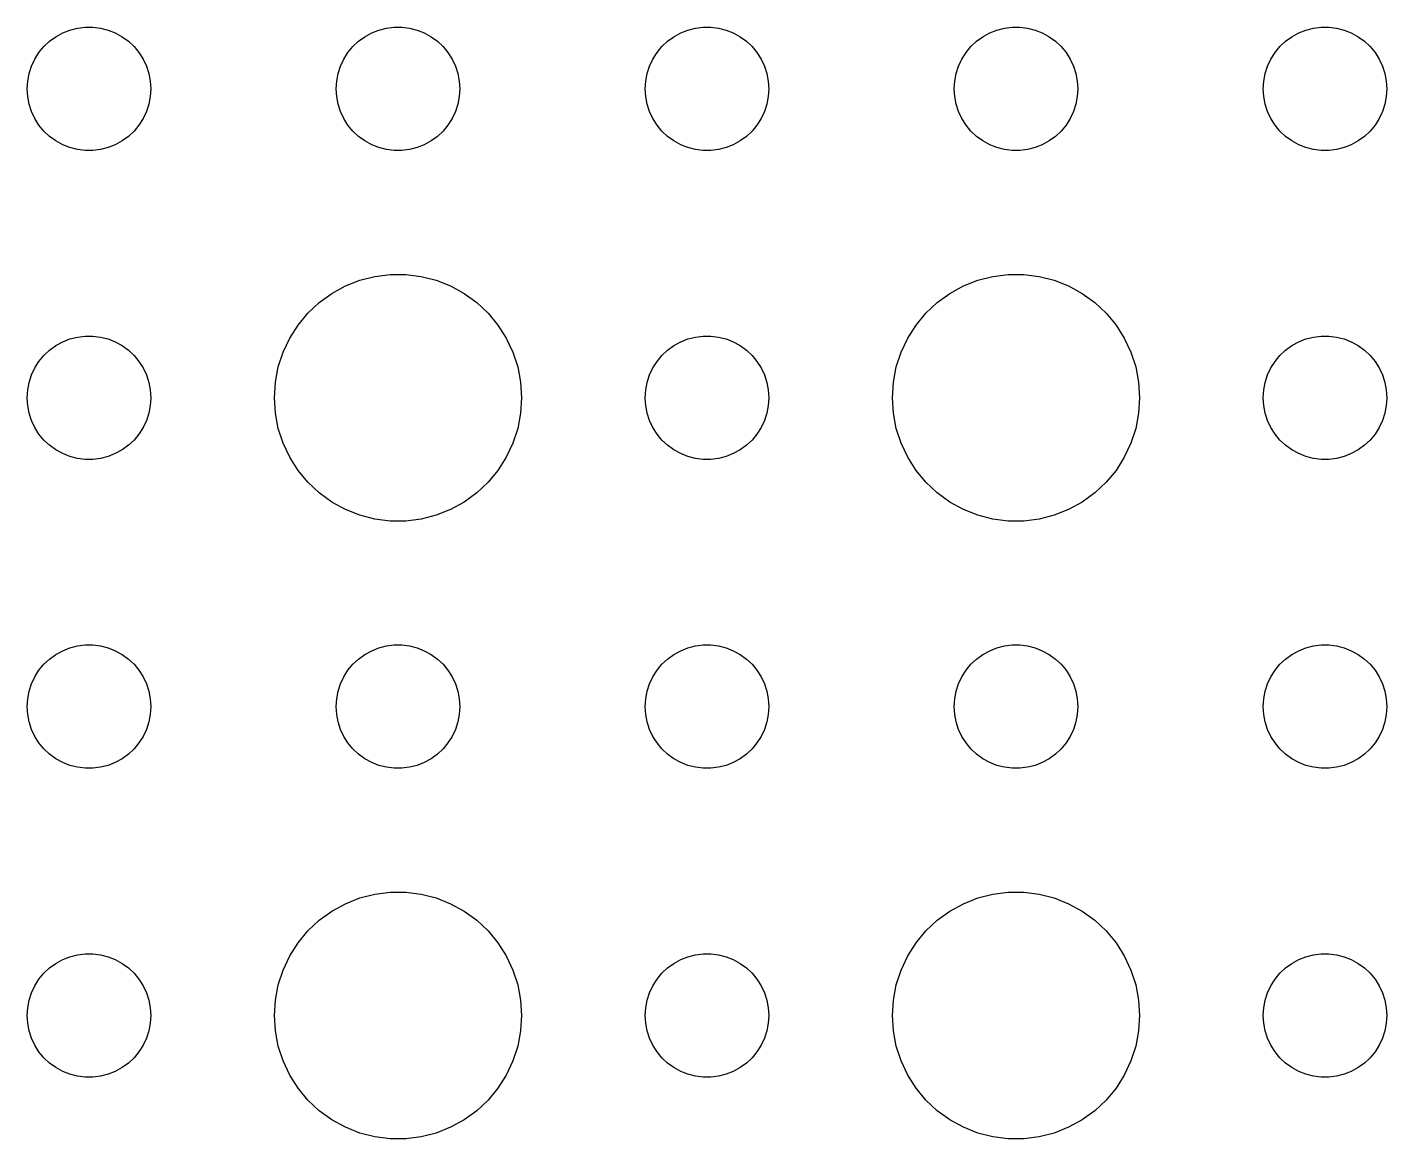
# Model space of a CAD drawing. Header units: metres. Extents: x -150 to 150, y -104 to 104.
# Drawn here: x -76.5 to -43.5, y 49.51 to 76.5 of the extents above; entities that cross this region are included whole.
import ezdxf

# ---------------------------------------------------------------- set-up
doc = ezdxf.new("R2010")
doc.units = ezdxf.units.M

msp = doc.modelspace()

# ---------------------------------------------------------------- linework, layer by layer
for p, q in [((-75.9561, 76.1558), (-75.8037, 76.2665)), ((-75.8037, 76.2665), (-75.6387, 76.3572)), ((-75.6387, 76.3572), (-75.4635, 76.4266)), ((-75.4635, 76.4266), (-75.2811, 76.4734)), ((-75.2811, 76.4734), (-75.0942, 76.497)), ((-75.0942, 76.497), (-74.9058, 76.497)), ((-74.9058, 76.497), (-74.7189, 76.4734)), ((-74.7189, 76.4734), (-74.5365, 76.4266)), ((-74.5365, 76.4266), (-74.3613, 76.3572)), ((-74.3613, 76.3572), (-74.1963, 76.2665)), ((-74.1963, 76.2665), (-74.0439, 76.1558)), ((-68.4561, 76.1558), (-68.3037, 76.2665)), ((-68.3037, 76.2665), (-68.1387, 76.3572)), ((-68.1387, 76.3572), (-67.9635, 76.4266)), ((-67.9635, 76.4266), (-67.7811, 76.4734)), ((-67.7811, 76.4734), (-67.5942, 76.497)), ((-67.5942, 76.497), (-67.4058, 76.497)), ((-67.4058, 76.497), (-67.2189, 76.4734)), ((-67.2189, 76.4734), (-67.0365, 76.4266)), ((-67.0365, 76.4266), (-66.8613, 76.3572)), ((-66.8613, 76.3572), (-66.6963, 76.2665)), ((-66.6963, 76.2665), (-66.5439, 76.1558)), ((-60.9561, 76.1558), (-60.8037, 76.2665)), ((-60.8037, 76.2665), (-60.6387, 76.3572)), ((-60.6387, 76.3572), (-60.4635, 76.4266)), ((-60.4635, 76.4266), (-60.2811, 76.4734)), ((-60.2811, 76.4734), (-60.0942, 76.497)), ((-60.0942, 76.497), (-59.9058, 76.497)), ((-59.9058, 76.497), (-59.7189, 76.4734)), ((-59.7189, 76.4734), (-59.5365, 76.4266)), ((-59.5365, 76.4266), (-59.3613, 76.3572)), ((-59.3613, 76.3572), (-59.1963, 76.2665)), ((-59.1963, 76.2665), (-59.0439, 76.1558)), ((-53.4561, 76.1558), (-53.3037, 76.2665)), ((-53.3037, 76.2665), (-53.1387, 76.3572)), ((-53.1387, 76.3572), (-52.9635, 76.4266)), ((-52.9635, 76.4266), (-52.7811, 76.4734)), ((-52.7811, 76.4734), (-52.5942, 76.497)), ((-52.5942, 76.497), (-52.4058, 76.497)), ((-52.4058, 76.497), (-52.2189, 76.4734)), ((-52.2189, 76.4734), (-52.0365, 76.4266)), ((-52.0365, 76.4266), (-51.8613, 76.3572)), ((-51.8613, 76.3572), (-51.6963, 76.2665)), ((-51.6963, 76.2665), (-51.5439, 76.1558)), ((-45.9561, 76.1558), (-45.8037, 76.2665)), ((-45.8037, 76.2665), (-45.6387, 76.3572)), ((-45.6387, 76.3572), (-45.4635, 76.4266)), ((-45.4635, 76.4266), (-45.2811, 76.4734)), ((-45.2811, 76.4734), (-45.0942, 76.497)), ((-45.0942, 76.497), (-44.9058, 76.497)), ((-44.9058, 76.497), (-44.7189, 76.4734)), ((-44.7189, 76.4734), (-44.5365, 76.4266)), ((-44.5365, 76.4266), (-44.3613, 76.3572)), ((-44.3613, 76.3572), (-44.1963, 76.2665)), ((-44.1963, 76.2665), (-44.0439, 76.1558)), ((-76.2135, 75.8817), (-76.0934, 76.0268)), ((-76.0934, 76.0268), (-75.9561, 76.1558)), ((-74.0439, 76.1558), (-73.9065, 76.0268)), ((-73.9065, 76.0268), (-73.7865, 75.8817)), ((-68.7135, 75.8817), (-68.5934, 76.0268)), ((-68.5934, 76.0268), (-68.4561, 76.1558)), ((-66.5439, 76.1558), (-66.4065, 76.0268)), ((-66.4065, 76.0268), (-66.2865, 75.8817)), ((-61.2135, 75.8817), (-61.0934, 76.0268)), ((-61.0934, 76.0268), (-60.9561, 76.1558)), ((-59.0439, 76.1558), (-58.9065, 76.0268)), ((-58.9065, 76.0268), (-58.7865, 75.8817)), ((-53.7135, 75.8817), (-53.5934, 76.0268)), ((-53.5934, 76.0268), (-53.4561, 76.1558)), ((-51.5439, 76.1558), (-51.4065, 76.0268)), ((-51.4065, 76.0268), (-51.2865, 75.8817)), ((-46.2135, 75.8817), (-46.0934, 76.0268)), ((-46.0934, 76.0268), (-45.9561, 76.1558)), ((-44.0439, 76.1558), (-43.9065, 76.0268)), ((-43.9065, 76.0268), (-43.7865, 75.8817)), ((-76.3947, 75.5522), (-76.3145, 75.7226)), ((-76.3145, 75.7226), (-76.2135, 75.8817)), ((-73.7865, 75.8817), (-73.6855, 75.7226)), ((-73.6855, 75.7226), (-73.6053, 75.5522)), ((-68.8947, 75.5522), (-68.8145, 75.7226)), ((-68.8145, 75.7226), (-68.7135, 75.8817)), ((-66.2865, 75.8817), (-66.1855, 75.7226)), ((-66.1855, 75.7226), (-66.1053, 75.5522)), ((-61.3947, 75.5522), (-61.3145, 75.7226)), ((-61.3145, 75.7226), (-61.2135, 75.8817)), ((-58.7865, 75.8817), (-58.6855, 75.7226)), ((-58.6855, 75.7226), (-58.6053, 75.5522)), ((-53.8947, 75.5522), (-53.8145, 75.7226)), ((-53.8145, 75.7226), (-53.7135, 75.8817)), ((-51.2865, 75.8817), (-51.1855, 75.7226)), ((-51.1855, 75.7226), (-51.1053, 75.5522)), ((-46.3947, 75.5522), (-46.3145, 75.7226)), ((-46.3145, 75.7226), (-46.2135, 75.8817)), ((-43.7865, 75.8817), (-43.6855, 75.7226)), ((-43.6855, 75.7226), (-43.6053, 75.5522)), ((-76.4882, 75.188), (-76.4529, 75.373)), ((-76.4529, 75.373), (-76.3947, 75.5522)), ((-73.6053, 75.5522), (-73.5471, 75.373)), ((-73.5471, 75.373), (-73.5118, 75.188)), ((-68.9882, 75.188), (-68.9529, 75.373)), ((-68.9529, 75.373), (-68.8947, 75.5522)), ((-66.1053, 75.5522), (-66.0471, 75.373)), ((-66.0471, 75.373), (-66.0118, 75.188)), ((-61.4882, 75.188), (-61.4529, 75.373)), ((-61.4529, 75.373), (-61.3947, 75.5522)), ((-58.6053, 75.5522), (-58.5471, 75.373)), ((-58.5471, 75.373), (-58.5118, 75.188)), ((-53.9882, 75.188), (-53.9529, 75.373)), ((-53.9529, 75.373), (-53.8947, 75.5522)), ((-51.1053, 75.5522), (-51.0471, 75.373)), ((-51.0471, 75.373), (-51.0118, 75.188)), ((-46.4882, 75.188), (-46.4529, 75.373)), ((-46.4529, 75.373), (-46.3947, 75.5522)), ((-43.6053, 75.5522), (-43.5471, 75.373)), ((-43.5471, 75.373), (-43.5118, 75.188)), ((-76.5, 75), (-76.4882, 75.188)), ((-76.4882, 74.812), (-76.5, 75)), ((-73.5118, 75.188), (-73.5, 75)), ((-73.5, 75), (-73.5118, 74.812)), ((-69, 75), (-68.9882, 75.188)), ((-68.9882, 74.812), (-69, 75)), ((-66.0118, 75.188), (-66, 75)), ((-66, 75), (-66.0118, 74.812)), ((-61.5, 75), (-61.4882, 75.188)), ((-61.4882, 74.812), (-61.5, 75)), ((-58.5118, 75.188), (-58.5, 75)), ((-58.5, 75), (-58.5118, 74.812)), ((-54, 75), (-53.9882, 75.188)), ((-53.9882, 74.812), (-54, 75)), ((-51.0118, 75.188), (-51, 75)), ((-51, 75), (-51.0118, 74.812)), ((-46.5, 75), (-46.4882, 75.188)), ((-46.4882, 74.812), (-46.5, 75)), ((-43.5118, 75.188), (-43.5, 75)), ((-43.5, 75), (-43.5118, 74.812)), ((-76.4529, 74.627), (-76.4882, 74.812)), ((-76.3947, 74.4478), (-76.4529, 74.627)), ((-73.5471, 74.627), (-73.6053, 74.4478)), ((-73.5118, 74.812), (-73.5471, 74.627)), ((-68.9529, 74.627), (-68.9882, 74.812)), ((-68.8947, 74.4478), (-68.9529, 74.627)), ((-66.0471, 74.627), (-66.1053, 74.4478)), ((-66.0118, 74.812), (-66.0471, 74.627)), ((-61.4529, 74.627), (-61.4882, 74.812)), ((-61.3947, 74.4478), (-61.4529, 74.627)), ((-58.5471, 74.627), (-58.6053, 74.4478)), ((-58.5118, 74.812), (-58.5471, 74.627)), ((-53.9529, 74.627), (-53.9882, 74.812)), ((-53.8947, 74.4478), (-53.9529, 74.627)), ((-51.0471, 74.627), (-51.1053, 74.4478)), ((-51.0118, 74.812), (-51.0471, 74.627)), ((-46.4529, 74.627), (-46.4882, 74.812)), ((-46.3947, 74.4478), (-46.4529, 74.627)), ((-43.5471, 74.627), (-43.6053, 74.4478)), ((-43.5118, 74.812), (-43.5471, 74.627)), ((-76.3145, 74.2774), (-76.3947, 74.4478)), ((-76.2135, 74.1183), (-76.3145, 74.2774)), ((-73.6855, 74.2774), (-73.7865, 74.1183)), ((-73.6053, 74.4478), (-73.6855, 74.2774)), ((-68.8145, 74.2774), (-68.8947, 74.4478)), ((-68.7135, 74.1183), (-68.8145, 74.2774)), ((-66.1855, 74.2774), (-66.2865, 74.1183)), ((-66.1053, 74.4478), (-66.1855, 74.2774)), ((-61.3145, 74.2774), (-61.3947, 74.4478)), ((-61.2135, 74.1183), (-61.3145, 74.2774)), ((-58.6855, 74.2774), (-58.7865, 74.1183)), ((-58.6053, 74.4478), (-58.6855, 74.2774)), ((-53.8145, 74.2774), (-53.8947, 74.4478)), ((-53.7135, 74.1183), (-53.8145, 74.2774)), ((-51.1855, 74.2774), (-51.2865, 74.1183)), ((-51.1053, 74.4478), (-51.1855, 74.2774)), ((-46.3145, 74.2774), (-46.3947, 74.4478)), ((-46.2135, 74.1183), (-46.3145, 74.2774)), ((-43.6855, 74.2774), (-43.7865, 74.1183)), ((-43.6053, 74.4478), (-43.6855, 74.2774)), ((-76.0934, 73.9732), (-76.2135, 74.1183)), ((-75.9561, 73.8442), (-76.0934, 73.9732)), ((-73.9065, 73.9732), (-74.0439, 73.8442)), ((-73.7865, 74.1183), (-73.9065, 73.9732)), ((-68.5934, 73.9732), (-68.7135, 74.1183)), ((-68.4561, 73.8442), (-68.5934, 73.9732)), ((-66.4065, 73.9732), (-66.5439, 73.8442)), ((-66.2865, 74.1183), (-66.4065, 73.9732)), ((-61.0934, 73.9732), (-61.2135, 74.1183)), ((-60.9561, 73.8442), (-61.0934, 73.9732)), ((-58.9065, 73.9732), (-59.0439, 73.8442)), ((-58.7865, 74.1183), (-58.9065, 73.9732)), ((-53.5934, 73.9732), (-53.7135, 74.1183)), ((-53.4561, 73.8442), (-53.5934, 73.9732)), ((-51.4065, 73.9732), (-51.5439, 73.8442)), ((-51.2865, 74.1183), (-51.4065, 73.9732)), ((-46.0934, 73.9732), (-46.2135, 74.1183)), ((-45.9561, 73.8442), (-46.0934, 73.9732)), ((-43.9065, 73.9732), (-44.0439, 73.8442)), ((-43.7865, 74.1183), (-43.9065, 73.9732)), ((-75.8037, 73.7335), (-75.9561, 73.8442)), ((-75.6387, 73.6428), (-75.8037, 73.7335)), ((-75.4635, 73.5734), (-75.6387, 73.6428)), ((-74.3613, 73.6428), (-74.5365, 73.5734)), ((-74.1963, 73.7335), (-74.3613, 73.6428)), ((-74.0439, 73.8442), (-74.1963, 73.7335)), ((-68.3037, 73.7335), (-68.4561, 73.8442)), ((-68.1387, 73.6428), (-68.3037, 73.7335)), ((-67.9635, 73.5734), (-68.1387, 73.6428)), ((-66.8613, 73.6428), (-67.0365, 73.5734)), ((-66.6963, 73.7335), (-66.8613, 73.6428)), ((-66.5439, 73.8442), (-66.6963, 73.7335)), ((-60.8037, 73.7335), (-60.9561, 73.8442)), ((-60.6387, 73.6428), (-60.8037, 73.7335)), ((-60.4635, 73.5734), (-60.6387, 73.6428)), ((-59.3613, 73.6428), (-59.5365, 73.5734)), ((-59.1963, 73.7335), (-59.3613, 73.6428)), ((-59.0439, 73.8442), (-59.1963, 73.7335)), ((-53.3037, 73.7335), (-53.4561, 73.8442)), ((-53.1387, 73.6428), (-53.3037, 73.7335)), ((-52.9635, 73.5734), (-53.1387, 73.6428)), ((-51.8613, 73.6428), (-52.0365, 73.5734)), ((-51.6963, 73.7335), (-51.8613, 73.6428)), ((-51.5439, 73.8442), (-51.6963, 73.7335)), ((-45.8037, 73.7335), (-45.9561, 73.8442)), ((-45.6387, 73.6428), (-45.8037, 73.7335)), ((-45.4635, 73.5734), (-45.6387, 73.6428)), ((-44.3613, 73.6428), (-44.5365, 73.5734)), ((-44.1963, 73.7335), (-44.3613, 73.6428)), ((-44.0439, 73.8442), (-44.1963, 73.7335)), ((-75.2811, 73.5266), (-75.4635, 73.5734)), ((-75.0942, 73.503), (-75.2811, 73.5266)), ((-74.9058, 73.503), (-75.0942, 73.503)), ((-74.7189, 73.5266), (-74.9058, 73.503)), ((-74.5365, 73.5734), (-74.7189, 73.5266)), ((-67.7811, 73.5266), (-67.9635, 73.5734)), ((-67.5942, 73.503), (-67.7811, 73.5266)), ((-67.4058, 73.503), (-67.5942, 73.503)), ((-67.2189, 73.5266), (-67.4058, 73.503)), ((-67.0365, 73.5734), (-67.2189, 73.5266)), ((-60.2811, 73.5266), (-60.4635, 73.5734)), ((-60.0942, 73.503), (-60.2811, 73.5266)), ((-59.9058, 73.503), (-60.0942, 73.503)), ((-59.7189, 73.5266), (-59.9058, 73.503)), ((-59.5365, 73.5734), (-59.7189, 73.5266)), ((-52.7811, 73.5266), (-52.9635, 73.5734)), ((-52.5942, 73.503), (-52.7811, 73.5266)), ((-52.4058, 73.503), (-52.5942, 73.503)), ((-52.2189, 73.5266), (-52.4058, 73.503)), ((-52.0365, 73.5734), (-52.2189, 73.5266)), ((-45.2811, 73.5266), (-45.4635, 73.5734)), ((-45.0942, 73.503), (-45.2811, 73.5266)), ((-44.9058, 73.503), (-45.0942, 73.503)), ((-44.7189, 73.5266), (-44.9058, 73.503)), ((-44.5365, 73.5734), (-44.7189, 73.5266)), ((-68.7773, 70.2145), (-68.427, 70.3532)), ((-68.427, 70.3532), (-68.0621, 70.4469)), ((-68.0621, 70.4469), (-67.6884, 70.4941)), ((-67.6884, 70.4941), (-67.3116, 70.4941)), ((-67.3116, 70.4941), (-66.9379, 70.4469)), ((-66.9379, 70.4469), (-66.573, 70.3532)), ((-66.573, 70.3532), (-66.2227, 70.2145)), ((-53.7773, 70.2145), (-53.427, 70.3532)), ((-53.427, 70.3532), (-53.0621, 70.4469)), ((-53.0621, 70.4469), (-52.6884, 70.4941)), ((-52.6884, 70.4941), (-52.3116, 70.4941)), ((-52.3116, 70.4941), (-51.9379, 70.4469)), ((-51.9379, 70.4469), (-51.5729, 70.3532)), ((-51.5729, 70.3532), (-51.2227, 70.2145)), ((-69.4123, 69.8115), (-69.1075, 70.033)), ((-69.1075, 70.033), (-68.7773, 70.2145)), ((-66.2227, 70.2145), (-65.8925, 70.033)), ((-65.8925, 70.033), (-65.5877, 69.8115)), ((-54.4123, 69.8115), (-54.1075, 70.033)), ((-54.1075, 70.033), (-53.7773, 70.2145)), ((-51.2227, 70.2145), (-50.8925, 70.033)), ((-50.8925, 70.033), (-50.5877, 69.8115)), ((-69.6869, 69.5536), (-69.4123, 69.8115)), ((-65.5877, 69.8115), (-65.3131, 69.5536)), ((-54.6869, 69.5536), (-54.4123, 69.8115)), ((-50.5877, 69.8115), (-50.3131, 69.5536)), ((-69.927, 69.2634), (-69.6869, 69.5536)), ((-65.3131, 69.5536), (-65.073, 69.2634)), ((-54.927, 69.2634), (-54.6869, 69.5536)), ((-50.3131, 69.5536), (-50.0729, 69.2634)), ((-75.4635, 68.9266), (-75.2811, 68.9734)), ((-75.2811, 68.9734), (-75.0942, 68.997)), ((-75.0942, 68.997), (-74.9058, 68.997)), ((-74.9058, 68.997), (-74.7189, 68.9734)), ((-74.7189, 68.9734), (-74.5365, 68.9266)), ((-70.1289, 68.9453), (-69.927, 69.2634)), ((-65.073, 69.2634), (-64.8711, 68.9453)), ((-60.4635, 68.9266), (-60.2811, 68.9734)), ((-60.2811, 68.9734), (-60.0942, 68.997)), ((-60.0942, 68.997), (-59.9058, 68.997)), ((-59.9058, 68.997), (-59.7189, 68.9734)), ((-59.7189, 68.9734), (-59.5365, 68.9266)), ((-55.1289, 68.9453), (-54.927, 69.2634)), ((-50.0729, 69.2634), (-49.8711, 68.9453)), ((-45.4635, 68.9266), (-45.2811, 68.9734)), ((-45.2811, 68.9734), (-45.0942, 68.997)), ((-45.0942, 68.997), (-44.9058, 68.997)), ((-44.9058, 68.997), (-44.7189, 68.9734)), ((-44.7189, 68.9734), (-44.5365, 68.9266)), ((-76.0934, 68.5268), (-75.9561, 68.6558)), ((-75.9561, 68.6558), (-75.8037, 68.7665)), ((-75.8037, 68.7665), (-75.6387, 68.8572)), ((-75.6387, 68.8572), (-75.4635, 68.9266)), ((-74.5365, 68.9266), (-74.3613, 68.8572)), ((-74.3613, 68.8572), (-74.1963, 68.7665)), ((-74.1963, 68.7665), (-74.0439, 68.6558)), ((-74.0439, 68.6558), (-73.9065, 68.5268)), ((-70.2893, 68.6044), (-70.1289, 68.9453)), ((-64.8711, 68.9453), (-64.7107, 68.6044)), ((-61.0934, 68.5268), (-60.9561, 68.6558)), ((-60.9561, 68.6558), (-60.8037, 68.7665)), ((-60.8037, 68.7665), (-60.6387, 68.8572)), ((-60.6387, 68.8572), (-60.4635, 68.9266)), ((-59.5365, 68.9266), (-59.3613, 68.8572)), ((-59.3613, 68.8572), (-59.1963, 68.7665)), ((-59.1963, 68.7665), (-59.0439, 68.6558)), ((-59.0439, 68.6558), (-58.9065, 68.5268)), ((-55.2893, 68.6044), (-55.1289, 68.9453)), ((-49.8711, 68.9453), (-49.7107, 68.6044)), ((-46.0934, 68.5268), (-45.9561, 68.6558)), ((-45.9561, 68.6558), (-45.8037, 68.7665)), ((-45.8037, 68.7665), (-45.6387, 68.8572)), ((-45.6387, 68.8572), (-45.4635, 68.9266)), ((-44.5365, 68.9266), (-44.3613, 68.8572)), ((-44.3613, 68.8572), (-44.1963, 68.7665)), ((-44.1963, 68.7665), (-44.0439, 68.6558)), ((-44.0439, 68.6558), (-43.9065, 68.5268)), ((-76.3145, 68.2226), (-76.2135, 68.3817)), ((-76.2135, 68.3817), (-76.0934, 68.5268)), ((-73.9065, 68.5268), (-73.7865, 68.3817)), ((-73.7865, 68.3817), (-73.6855, 68.2226)), ((-70.4057, 68.2461), (-70.2893, 68.6044)), ((-64.7107, 68.6044), (-64.5943, 68.2461)), ((-61.3145, 68.2226), (-61.2135, 68.3817)), ((-61.2135, 68.3817), (-61.0934, 68.5268)), ((-58.9065, 68.5268), (-58.7865, 68.3817)), ((-58.7865, 68.3817), (-58.6855, 68.2226)), ((-55.4057, 68.2461), (-55.2893, 68.6044)), ((-49.7107, 68.6044), (-49.5942, 68.2461)), ((-46.3145, 68.2226), (-46.2135, 68.3817)), ((-46.2135, 68.3817), (-46.0934, 68.5268)), ((-43.9065, 68.5268), (-43.7865, 68.3817)), ((-43.7865, 68.3817), (-43.6855, 68.2226)), ((-76.4529, 67.873), (-76.3947, 68.0522)), ((-76.3947, 68.0522), (-76.3145, 68.2226)), ((-73.6855, 68.2226), (-73.6053, 68.0522)), ((-73.6053, 68.0522), (-73.5471, 67.873)), ((-70.4763, 67.876), (-70.4057, 68.2461)), ((-64.5943, 68.2461), (-64.5237, 67.876)), ((-61.4529, 67.873), (-61.3947, 68.0522)), ((-61.3947, 68.0522), (-61.3145, 68.2226)), ((-58.6855, 68.2226), (-58.6053, 68.0522)), ((-58.6053, 68.0522), (-58.5471, 67.873)), ((-55.4763, 67.876), (-55.4057, 68.2461)), ((-49.5942, 68.2461), (-49.5237, 67.876)), ((-46.4529, 67.873), (-46.3947, 68.0522)), ((-46.3947, 68.0522), (-46.3145, 68.2226)), ((-43.6855, 68.2226), (-43.6053, 68.0522)), ((-43.6053, 68.0522), (-43.5471, 67.873)), ((-76.5, 67.5), (-76.4882, 67.688)), ((-76.4882, 67.688), (-76.4529, 67.873)), ((-73.5471, 67.873), (-73.5118, 67.688)), ((-73.5118, 67.688), (-73.5, 67.5)), ((-70.5, 67.5), (-70.4763, 67.876)), ((-64.5237, 67.876), (-64.5, 67.5)), ((-61.5, 67.5), (-61.4882, 67.688)), ((-61.4882, 67.688), (-61.4529, 67.873)), ((-58.5471, 67.873), (-58.5118, 67.688)), ((-58.5118, 67.688), (-58.5, 67.5)), ((-55.5, 67.5), (-55.4763, 67.876)), ((-49.5237, 67.876), (-49.5, 67.5)), ((-46.5, 67.5), (-46.4882, 67.688)), ((-46.4882, 67.688), (-46.4529, 67.873)), ((-43.5471, 67.873), (-43.5118, 67.688)), ((-43.5118, 67.688), (-43.5, 67.5)), ((-76.4882, 67.312), (-76.5, 67.5)), ((-73.5, 67.5), (-73.5118, 67.312)), ((-70.4763, 67.124), (-70.5, 67.5)), ((-64.5, 67.5), (-64.5237, 67.124)), ((-61.4882, 67.312), (-61.5, 67.5)), ((-58.5, 67.5), (-58.5118, 67.312)), ((-55.4763, 67.124), (-55.5, 67.5)), ((-49.5, 67.5), (-49.5237, 67.124)), ((-46.4882, 67.312), (-46.5, 67.5)), ((-43.5, 67.5), (-43.5118, 67.312)), ((-76.4529, 67.127), (-76.4882, 67.312)), ((-76.3947, 66.9478), (-76.4529, 67.127)), ((-73.5471, 67.127), (-73.6053, 66.9478)), ((-73.5118, 67.312), (-73.5471, 67.127)), ((-70.4057, 66.7539), (-70.4763, 67.124)), ((-64.5237, 67.124), (-64.5943, 66.7539)), ((-61.4529, 67.127), (-61.4882, 67.312)), ((-61.3947, 66.9478), (-61.4529, 67.127)), ((-58.5471, 67.127), (-58.6053, 66.9478)), ((-58.5118, 67.312), (-58.5471, 67.127)), ((-55.4057, 66.7539), (-55.4763, 67.124)), ((-49.5237, 67.124), (-49.5942, 66.7539)), ((-46.4529, 67.127), (-46.4882, 67.312)), ((-46.3947, 66.9478), (-46.4529, 67.127)), ((-43.5471, 67.127), (-43.6053, 66.9478)), ((-43.5118, 67.312), (-43.5471, 67.127)), ((-76.3145, 66.7774), (-76.3947, 66.9478)), ((-76.2135, 66.6183), (-76.3145, 66.7774)), ((-73.6855, 66.7774), (-73.7865, 66.6183)), ((-73.6053, 66.9478), (-73.6855, 66.7774)), ((-70.2893, 66.3956), (-70.4057, 66.7539)), ((-64.5943, 66.7539), (-64.7107, 66.3956)), ((-61.3145, 66.7774), (-61.3947, 66.9478)), ((-61.2135, 66.6183), (-61.3145, 66.7774)), ((-58.6855, 66.7774), (-58.7865, 66.6183)), ((-58.6053, 66.9478), (-58.6855, 66.7774)), ((-55.2893, 66.3956), (-55.4057, 66.7539)), ((-49.5942, 66.7539), (-49.7107, 66.3956)), ((-46.3145, 66.7774), (-46.3947, 66.9478)), ((-46.2135, 66.6183), (-46.3145, 66.7774)), ((-43.6855, 66.7774), (-43.7865, 66.6183)), ((-43.6053, 66.9478), (-43.6855, 66.7774)), ((-76.0934, 66.4732), (-76.2135, 66.6183)), ((-75.9561, 66.3442), (-76.0934, 66.4732)), ((-75.8037, 66.2335), (-75.9561, 66.3442)), ((-74.0439, 66.3442), (-74.1963, 66.2335)), ((-73.9065, 66.4732), (-74.0439, 66.3442)), ((-73.7865, 66.6183), (-73.9065, 66.4732)), ((-70.1289, 66.0547), (-70.2893, 66.3956)), ((-64.7107, 66.3956), (-64.8711, 66.0547)), ((-61.0934, 66.4732), (-61.2135, 66.6183)), ((-60.9561, 66.3442), (-61.0934, 66.4732)), ((-60.8037, 66.2335), (-60.9561, 66.3442)), ((-59.0439, 66.3442), (-59.1963, 66.2335)), ((-58.9065, 66.4732), (-59.0439, 66.3442)), ((-58.7865, 66.6183), (-58.9065, 66.4732)), ((-55.1289, 66.0547), (-55.2893, 66.3956)), ((-49.7107, 66.3956), (-49.8711, 66.0547)), ((-46.0934, 66.4732), (-46.2135, 66.6183)), ((-45.9561, 66.3442), (-46.0934, 66.4732)), ((-45.8037, 66.2335), (-45.9561, 66.3442)), ((-44.0439, 66.3442), (-44.1963, 66.2335)), ((-43.9065, 66.4732), (-44.0439, 66.3442)), ((-43.7865, 66.6183), (-43.9065, 66.4732)), ((-75.6387, 66.1428), (-75.8037, 66.2335)), ((-75.4635, 66.0734), (-75.6387, 66.1428)), ((-75.2811, 66.0266), (-75.4635, 66.0734)), ((-75.0942, 66.003), (-75.2811, 66.0266)), ((-74.9058, 66.003), (-75.0942, 66.003)), ((-74.7189, 66.0266), (-74.9058, 66.003)), ((-74.5365, 66.0734), (-74.7189, 66.0266)), ((-74.3613, 66.1428), (-74.5365, 66.0734)), ((-74.1963, 66.2335), (-74.3613, 66.1428)), ((-69.927, 65.7366), (-70.1289, 66.0547)), ((-64.8711, 66.0547), (-65.073, 65.7366)), ((-60.6387, 66.1428), (-60.8037, 66.2335)), ((-60.4635, 66.0734), (-60.6387, 66.1428)), ((-60.2811, 66.0266), (-60.4635, 66.0734)), ((-60.0942, 66.003), (-60.2811, 66.0266)), ((-59.9058, 66.003), (-60.0942, 66.003)), ((-59.7189, 66.0266), (-59.9058, 66.003)), ((-59.5365, 66.0734), (-59.7189, 66.0266)), ((-59.3613, 66.1428), (-59.5365, 66.0734)), ((-59.1963, 66.2335), (-59.3613, 66.1428)), ((-54.927, 65.7366), (-55.1289, 66.0547)), ((-49.8711, 66.0547), (-50.0729, 65.7366)), ((-45.6387, 66.1428), (-45.8037, 66.2335)), ((-45.4635, 66.0734), (-45.6387, 66.1428)), ((-45.2811, 66.0266), (-45.4635, 66.0734)), ((-45.0942, 66.003), (-45.2811, 66.0266)), ((-44.9058, 66.003), (-45.0942, 66.003)), ((-44.7189, 66.0266), (-44.9058, 66.003)), ((-44.5365, 66.0734), (-44.7189, 66.0266)), ((-44.3613, 66.1428), (-44.5365, 66.0734)), ((-44.1963, 66.2335), (-44.3613, 66.1428)), ((-69.6869, 65.4464), (-69.927, 65.7366)), ((-65.073, 65.7366), (-65.3131, 65.4464)), ((-54.6869, 65.4464), (-54.927, 65.7366)), ((-50.0729, 65.7366), (-50.3131, 65.4464)), ((-69.4123, 65.1885), (-69.6869, 65.4464)), ((-65.3131, 65.4464), (-65.5877, 65.1885)), ((-54.4123, 65.1885), (-54.6869, 65.4464)), ((-50.3131, 65.4464), (-50.5877, 65.1885)), ((-69.1075, 64.967), (-69.4123, 65.1885)), ((-65.5877, 65.1885), (-65.8925, 64.967)), ((-54.1075, 64.967), (-54.4123, 65.1885)), ((-50.5877, 65.1885), (-50.8925, 64.967)), ((-68.7773, 64.7855), (-69.1075, 64.967)), ((-68.427, 64.6468), (-68.7773, 64.7855)), ((-66.2227, 64.7855), (-66.573, 64.6468)), ((-65.8925, 64.967), (-66.2227, 64.7855)), ((-53.7773, 64.7855), (-54.1075, 64.967)), ((-53.427, 64.6468), (-53.7773, 64.7855)), ((-51.2227, 64.7855), (-51.5729, 64.6468)), ((-50.8925, 64.967), (-51.2227, 64.7855)), ((-68.0621, 64.5531), (-68.427, 64.6468)), ((-67.6884, 64.5059), (-68.0621, 64.5531)), ((-67.3116, 64.5059), (-67.6884, 64.5059)), ((-66.9379, 64.5531), (-67.3116, 64.5059)), ((-66.573, 64.6468), (-66.9379, 64.5531)), ((-53.0621, 64.5531), (-53.427, 64.6468)), ((-52.6884, 64.5059), (-53.0621, 64.5531)), ((-52.3116, 64.5059), (-52.6884, 64.5059)), ((-51.9379, 64.5531), (-52.3116, 64.5059)), ((-51.5729, 64.6468), (-51.9379, 64.5531)), ((-75.6387, 61.3572), (-75.4635, 61.4266)), ((-75.4635, 61.4266), (-75.2811, 61.4734)), ((-75.2811, 61.4734), (-75.0942, 61.497)), ((-75.0942, 61.497), (-74.9058, 61.497)), ((-74.9058, 61.497), (-74.7189, 61.4734)), ((-74.7189, 61.4734), (-74.5365, 61.4266)), ((-74.5365, 61.4266), (-74.3613, 61.3572)), ((-68.1387, 61.3572), (-67.9635, 61.4266)), ((-67.9635, 61.4266), (-67.7811, 61.4734)), ((-67.7811, 61.4734), (-67.5942, 61.497)), ((-67.5942, 61.497), (-67.4058, 61.497)), ((-67.4058, 61.497), (-67.2189, 61.4734)), ((-67.2189, 61.4734), (-67.0365, 61.4266)), ((-67.0365, 61.4266), (-66.8613, 61.3572)), ((-60.6387, 61.3572), (-60.4635, 61.4266)), ((-60.4635, 61.4266), (-60.2811, 61.4734)), ((-60.2811, 61.4734), (-60.0942, 61.497)), ((-60.0942, 61.497), (-59.9058, 61.497)), ((-59.9058, 61.497), (-59.7189, 61.4734)), ((-59.7189, 61.4734), (-59.5365, 61.4266)), ((-59.5365, 61.4266), (-59.3613, 61.3572)), ((-53.1387, 61.3572), (-52.9635, 61.4266)), ((-52.9635, 61.4266), (-52.7811, 61.4734)), ((-52.7811, 61.4734), (-52.5942, 61.497)), ((-52.5942, 61.497), (-52.4058, 61.497)), ((-52.4058, 61.497), (-52.2189, 61.4734)), ((-52.2189, 61.4734), (-52.0365, 61.4266)), ((-52.0365, 61.4266), (-51.8613, 61.3572)), ((-45.6387, 61.3572), (-45.4635, 61.4266)), ((-45.4635, 61.4266), (-45.2811, 61.4734)), ((-45.2811, 61.4734), (-45.0942, 61.497)), ((-45.0942, 61.497), (-44.9058, 61.497)), ((-44.9058, 61.497), (-44.7189, 61.4734)), ((-44.7189, 61.4734), (-44.5365, 61.4266)), ((-44.5365, 61.4266), (-44.3613, 61.3572)), ((-76.0934, 61.0268), (-75.9561, 61.1558)), ((-75.9561, 61.1558), (-75.8037, 61.2665)), ((-75.8037, 61.2665), (-75.6387, 61.3572)), ((-74.3613, 61.3572), (-74.1963, 61.2665)), ((-74.1963, 61.2665), (-74.0439, 61.1558)), ((-74.0439, 61.1558), (-73.9065, 61.0268)), ((-68.5934, 61.0268), (-68.4561, 61.1558)), ((-68.4561, 61.1558), (-68.3037, 61.2665)), ((-68.3037, 61.2665), (-68.1387, 61.3572)), ((-66.8613, 61.3572), (-66.6963, 61.2665)), ((-66.6963, 61.2665), (-66.5439, 61.1558)), ((-66.5439, 61.1558), (-66.4065, 61.0268)), ((-61.0934, 61.0268), (-60.9561, 61.1558)), ((-60.9561, 61.1558), (-60.8037, 61.2665)), ((-60.8037, 61.2665), (-60.6387, 61.3572)), ((-59.3613, 61.3572), (-59.1963, 61.2665)), ((-59.1963, 61.2665), (-59.0439, 61.1558)), ((-59.0439, 61.1558), (-58.9065, 61.0268)), ((-53.5934, 61.0268), (-53.4561, 61.1558)), ((-53.4561, 61.1558), (-53.3037, 61.2665)), ((-53.3037, 61.2665), (-53.1387, 61.3572)), ((-51.8613, 61.3572), (-51.6963, 61.2665)), ((-51.6963, 61.2665), (-51.5439, 61.1558)), ((-51.5439, 61.1558), (-51.4065, 61.0268)), ((-46.0934, 61.0268), (-45.9561, 61.1558)), ((-45.9561, 61.1558), (-45.8037, 61.2665)), ((-45.8037, 61.2665), (-45.6387, 61.3572)), ((-44.3613, 61.3572), (-44.1963, 61.2665)), ((-44.1963, 61.2665), (-44.0439, 61.1558)), ((-44.0439, 61.1558), (-43.9065, 61.0268)), ((-76.3947, 60.5522), (-76.3145, 60.7226)), ((-76.3145, 60.7226), (-76.2135, 60.8817)), ((-76.2135, 60.8817), (-76.0934, 61.0268)), ((-73.9065, 61.0268), (-73.7865, 60.8817)), ((-73.7865, 60.8817), (-73.6855, 60.7226)), ((-73.6855, 60.7226), (-73.6053, 60.5522)), ((-68.8947, 60.5522), (-68.8145, 60.7226)), ((-68.8145, 60.7226), (-68.7135, 60.8817)), ((-68.7135, 60.8817), (-68.5934, 61.0268)), ((-66.4065, 61.0268), (-66.2865, 60.8817)), ((-66.2865, 60.8817), (-66.1855, 60.7226)), ((-66.1855, 60.7226), (-66.1053, 60.5522)), ((-61.3947, 60.5522), (-61.3145, 60.7226)), ((-61.3145, 60.7226), (-61.2135, 60.8817)), ((-61.2135, 60.8817), (-61.0934, 61.0268)), ((-58.9065, 61.0268), (-58.7865, 60.8817)), ((-58.7865, 60.8817), (-58.6855, 60.7226)), ((-58.6855, 60.7226), (-58.6053, 60.5522)), ((-53.8947, 60.5522), (-53.8145, 60.7226)), ((-53.8145, 60.7226), (-53.7135, 60.8817)), ((-53.7135, 60.8817), (-53.5934, 61.0268)), ((-51.4065, 61.0268), (-51.2865, 60.8817)), ((-51.2865, 60.8817), (-51.1855, 60.7226)), ((-51.1855, 60.7226), (-51.1053, 60.5522)), ((-46.3947, 60.5522), (-46.3145, 60.7226)), ((-46.3145, 60.7226), (-46.2135, 60.8817)), ((-46.2135, 60.8817), (-46.0934, 61.0268)), ((-43.9065, 61.0268), (-43.7865, 60.8817)), ((-43.7865, 60.8817), (-43.6855, 60.7226)), ((-43.6855, 60.7226), (-43.6053, 60.5522)), ((-76.4529, 60.373), (-76.3947, 60.5522)), ((-73.6053, 60.5522), (-73.5471, 60.373)), ((-68.9529, 60.373), (-68.8947, 60.5522)), ((-66.1053, 60.5522), (-66.0471, 60.373)), ((-61.4529, 60.373), (-61.3947, 60.5522)), ((-58.6053, 60.5522), (-58.5471, 60.373)), ((-53.9529, 60.373), (-53.8947, 60.5522)), ((-51.1053, 60.5522), (-51.0471, 60.373)), ((-46.4529, 60.373), (-46.3947, 60.5522)), ((-43.6053, 60.5522), (-43.5471, 60.373)), ((-76.5, 60), (-76.4882, 60.188)), ((-76.4882, 60.188), (-76.4529, 60.373)), ((-73.5471, 60.373), (-73.5118, 60.188)), ((-73.5118, 60.188), (-73.5, 60)), ((-69, 60), (-68.9882, 60.188)), ((-68.9882, 60.188), (-68.9529, 60.373)), ((-66.0471, 60.373), (-66.0118, 60.188)), ((-66.0118, 60.188), (-66, 60)), ((-61.5, 60), (-61.4882, 60.188)), ((-61.4882, 60.188), (-61.4529, 60.373)), ((-58.5471, 60.373), (-58.5118, 60.188)), ((-58.5118, 60.188), (-58.5, 60)), ((-54, 60), (-53.9882, 60.188)), ((-53.9882, 60.188), (-53.9529, 60.373)), ((-51.0471, 60.373), (-51.0118, 60.188)), ((-51.0118, 60.188), (-51, 60)), ((-46.5, 60), (-46.4882, 60.188)), ((-46.4882, 60.188), (-46.4529, 60.373)), ((-43.5471, 60.373), (-43.5118, 60.188)), ((-43.5118, 60.188), (-43.5, 60)), ((-76.4882, 59.812), (-76.5, 60)), ((-76.4529, 59.627), (-76.4882, 59.812)), ((-73.5118, 59.812), (-73.5471, 59.627)), ((-73.5, 60), (-73.5118, 59.812)), ((-68.9882, 59.812), (-69, 60)), ((-68.9529, 59.627), (-68.9882, 59.812)), ((-66.0118, 59.812), (-66.0471, 59.627)), ((-66, 60), (-66.0118, 59.812)), ((-61.4882, 59.812), (-61.5, 60)), ((-61.4529, 59.627), (-61.4882, 59.812)), ((-58.5118, 59.812), (-58.5471, 59.627)), ((-58.5, 60), (-58.5118, 59.812)), ((-53.9882, 59.812), (-54, 60)), ((-53.9529, 59.627), (-53.9882, 59.812)), ((-51.0118, 59.812), (-51.0471, 59.627)), ((-51, 60), (-51.0118, 59.812)), ((-46.4882, 59.812), (-46.5, 60)), ((-46.4529, 59.627), (-46.4882, 59.812)), ((-43.5118, 59.812), (-43.5471, 59.627)), ((-43.5, 60), (-43.5118, 59.812)), ((-76.3947, 59.4478), (-76.4529, 59.627)), ((-76.3145, 59.2774), (-76.3947, 59.4478)), ((-73.6053, 59.4478), (-73.6855, 59.2774)), ((-73.5471, 59.627), (-73.6053, 59.4478)), ((-68.8947, 59.4478), (-68.9529, 59.627)), ((-68.8145, 59.2774), (-68.8947, 59.4478)), ((-66.1053, 59.4478), (-66.1855, 59.2774)), ((-66.0471, 59.627), (-66.1053, 59.4478)), ((-61.3947, 59.4478), (-61.4529, 59.627)), ((-61.3145, 59.2774), (-61.3947, 59.4478)), ((-58.6053, 59.4478), (-58.6855, 59.2774)), ((-58.5471, 59.627), (-58.6053, 59.4478)), ((-53.8947, 59.4478), (-53.9529, 59.627)), ((-53.8145, 59.2774), (-53.8947, 59.4478)), ((-51.1053, 59.4478), (-51.1855, 59.2774)), ((-51.0471, 59.627), (-51.1053, 59.4478)), ((-46.3947, 59.4478), (-46.4529, 59.627)), ((-46.3145, 59.2774), (-46.3947, 59.4478)), ((-43.6053, 59.4478), (-43.6855, 59.2774)), ((-43.5471, 59.627), (-43.6053, 59.4478)), ((-76.2135, 59.1183), (-76.3145, 59.2774)), ((-76.0934, 58.9732), (-76.2135, 59.1183)), ((-73.7865, 59.1183), (-73.9065, 58.9732)), ((-73.6855, 59.2774), (-73.7865, 59.1183)), ((-68.7135, 59.1183), (-68.8145, 59.2774)), ((-68.5934, 58.9732), (-68.7135, 59.1183)), ((-66.2865, 59.1183), (-66.4065, 58.9732)), ((-66.1855, 59.2774), (-66.2865, 59.1183)), ((-61.2135, 59.1183), (-61.3145, 59.2774)), ((-61.0934, 58.9732), (-61.2135, 59.1183)), ((-58.7865, 59.1183), (-58.9065, 58.9732)), ((-58.6855, 59.2774), (-58.7865, 59.1183)), ((-53.7135, 59.1183), (-53.8145, 59.2774)), ((-53.5934, 58.9732), (-53.7135, 59.1183)), ((-51.2865, 59.1183), (-51.4065, 58.9732)), ((-51.1855, 59.2774), (-51.2865, 59.1183)), ((-46.2135, 59.1183), (-46.3145, 59.2774)), ((-46.0934, 58.9732), (-46.2135, 59.1183)), ((-43.7865, 59.1183), (-43.9065, 58.9732)), ((-43.6855, 59.2774), (-43.7865, 59.1183)), ((-75.9561, 58.8442), (-76.0934, 58.9732)), ((-75.8037, 58.7335), (-75.9561, 58.8442)), ((-74.0439, 58.8442), (-74.1963, 58.7335)), ((-73.9065, 58.9732), (-74.0439, 58.8442)), ((-68.4561, 58.8442), (-68.5934, 58.9732)), ((-68.3037, 58.7335), (-68.4561, 58.8442)), ((-66.5439, 58.8442), (-66.6963, 58.7335)), ((-66.4065, 58.9732), (-66.5439, 58.8442)), ((-60.9561, 58.8442), (-61.0934, 58.9732)), ((-60.8037, 58.7335), (-60.9561, 58.8442)), ((-59.0439, 58.8442), (-59.1963, 58.7335)), ((-58.9065, 58.9732), (-59.0439, 58.8442)), ((-53.4561, 58.8442), (-53.5934, 58.9732)), ((-53.3037, 58.7335), (-53.4561, 58.8442)), ((-51.5439, 58.8442), (-51.6963, 58.7335)), ((-51.4065, 58.9732), (-51.5439, 58.8442)), ((-45.9561, 58.8442), (-46.0934, 58.9732)), ((-45.8037, 58.7335), (-45.9561, 58.8442)), ((-44.0439, 58.8442), (-44.1963, 58.7335)), ((-43.9065, 58.9732), (-44.0439, 58.8442)), ((-75.6387, 58.6428), (-75.8037, 58.7335)), ((-75.4635, 58.5734), (-75.6387, 58.6428)), ((-75.2811, 58.5266), (-75.4635, 58.5734)), ((-75.0942, 58.503), (-75.2811, 58.5266)), ((-74.9058, 58.503), (-75.0942, 58.503)), ((-74.7189, 58.5266), (-74.9058, 58.503)), ((-74.5365, 58.5734), (-74.7189, 58.5266)), ((-74.3613, 58.6428), (-74.5365, 58.5734)), ((-74.1963, 58.7335), (-74.3613, 58.6428)), ((-68.1387, 58.6428), (-68.3037, 58.7335)), ((-67.9635, 58.5734), (-68.1387, 58.6428)), ((-67.7811, 58.5266), (-67.9635, 58.5734)), ((-67.5942, 58.503), (-67.7811, 58.5266)), ((-67.4058, 58.503), (-67.5942, 58.503)), ((-67.2189, 58.5266), (-67.4058, 58.503)), ((-67.0365, 58.5734), (-67.2189, 58.5266)), ((-66.8613, 58.6428), (-67.0365, 58.5734)), ((-66.6963, 58.7335), (-66.8613, 58.6428)), ((-60.6387, 58.6428), (-60.8037, 58.7335)), ((-60.4635, 58.5734), (-60.6387, 58.6428)), ((-60.2811, 58.5266), (-60.4635, 58.5734)), ((-60.0942, 58.503), (-60.2811, 58.5266)), ((-59.9058, 58.503), (-60.0942, 58.503)), ((-59.7189, 58.5266), (-59.9058, 58.503)), ((-59.5365, 58.5734), (-59.7189, 58.5266)), ((-59.3613, 58.6428), (-59.5365, 58.5734)), ((-59.1963, 58.7335), (-59.3613, 58.6428)), ((-53.1387, 58.6428), (-53.3037, 58.7335)), ((-52.9635, 58.5734), (-53.1387, 58.6428)), ((-52.7811, 58.5266), (-52.9635, 58.5734)), ((-52.5942, 58.503), (-52.7811, 58.5266)), ((-52.4058, 58.503), (-52.5942, 58.503)), ((-52.2189, 58.5266), (-52.4058, 58.503)), ((-52.0365, 58.5734), (-52.2189, 58.5266)), ((-51.8613, 58.6428), (-52.0365, 58.5734)), ((-51.6963, 58.7335), (-51.8613, 58.6428)), ((-45.6387, 58.6428), (-45.8037, 58.7335)), ((-45.4635, 58.5734), (-45.6387, 58.6428)), ((-45.2811, 58.5266), (-45.4635, 58.5734)), ((-45.0942, 58.503), (-45.2811, 58.5266)), ((-44.9058, 58.503), (-45.0942, 58.503)), ((-44.7189, 58.5266), (-44.9058, 58.503)), ((-44.5365, 58.5734), (-44.7189, 58.5266)), ((-44.3613, 58.6428), (-44.5365, 58.5734)), ((-44.1963, 58.7335), (-44.3613, 58.6428)), ((-68.427, 55.3532), (-68.0621, 55.4469)), ((-68.0621, 55.4469), (-67.6884, 55.4941)), ((-67.6884, 55.4941), (-67.3116, 55.4941)), ((-67.3116, 55.4941), (-66.9379, 55.4469)), ((-66.9379, 55.4469), (-66.573, 55.3532)), ((-53.427, 55.3532), (-53.0621, 55.4469)), ((-53.0621, 55.4469), (-52.6884, 55.4941)), ((-52.6884, 55.4941), (-52.3116, 55.4941)), ((-52.3116, 55.4941), (-51.9379, 55.4469)), ((-51.9379, 55.4469), (-51.5729, 55.3532)), ((-69.1075, 55.033), (-68.7773, 55.2145)), ((-68.7773, 55.2145), (-68.427, 55.3532)), ((-66.573, 55.3532), (-66.2227, 55.2145)), ((-66.2227, 55.2145), (-65.8925, 55.033)), ((-54.1075, 55.033), (-53.7773, 55.2145)), ((-53.7773, 55.2145), (-53.427, 55.3532)), ((-51.5729, 55.3532), (-51.2227, 55.2145)), ((-51.2227, 55.2145), (-50.8925, 55.033)), ((-69.6869, 54.5536), (-69.4123, 54.8115)), ((-69.4123, 54.8115), (-69.1075, 55.033)), ((-65.8925, 55.033), (-65.5877, 54.8115)), ((-65.5877, 54.8115), (-65.3131, 54.5536)), ((-54.6869, 54.5536), (-54.4123, 54.8115)), ((-54.4123, 54.8115), (-54.1075, 55.033)), ((-50.8925, 55.033), (-50.5877, 54.8115)), ((-50.5877, 54.8115), (-50.3131, 54.5536)), ((-69.927, 54.2634), (-69.6869, 54.5536)), ((-65.3131, 54.5536), (-65.073, 54.2634)), ((-54.927, 54.2634), (-54.6869, 54.5536)), ((-50.3131, 54.5536), (-50.0729, 54.2634)), ((-70.1289, 53.9453), (-69.927, 54.2634)), ((-65.073, 54.2634), (-64.8711, 53.9453)), ((-55.1289, 53.9453), (-54.927, 54.2634)), ((-50.0729, 54.2634), (-49.8711, 53.9453)), ((-75.8037, 53.7665), (-75.6387, 53.8572)), ((-75.6387, 53.8572), (-75.4635, 53.9266)), ((-75.4635, 53.9266), (-75.2811, 53.9734)), ((-75.2811, 53.9734), (-75.0942, 53.997)), ((-75.0942, 53.997), (-74.9058, 53.997)), ((-74.9058, 53.997), (-74.7189, 53.9734)), ((-74.7189, 53.9734), (-74.5365, 53.9266)), ((-74.5365, 53.9266), (-74.3613, 53.8572)), ((-74.3613, 53.8572), (-74.1963, 53.7665)), ((-70.2893, 53.6044), (-70.1289, 53.9453)), ((-64.8711, 53.9453), (-64.7107, 53.6044)), ((-60.8037, 53.7665), (-60.6387, 53.8572)), ((-60.6387, 53.8572), (-60.4635, 53.9266)), ((-60.4635, 53.9266), (-60.2811, 53.9734)), ((-60.2811, 53.9734), (-60.0942, 53.997)), ((-60.0942, 53.997), (-59.9058, 53.997)), ((-59.9058, 53.997), (-59.7189, 53.9734)), ((-59.7189, 53.9734), (-59.5365, 53.9266)), ((-59.5365, 53.9266), (-59.3613, 53.8572)), ((-59.3613, 53.8572), (-59.1963, 53.7665)), ((-55.2893, 53.6044), (-55.1289, 53.9453)), ((-49.8711, 53.9453), (-49.7107, 53.6044)), ((-45.8037, 53.7665), (-45.6387, 53.8572)), ((-45.6387, 53.8572), (-45.4635, 53.9266)), ((-45.4635, 53.9266), (-45.2811, 53.9734)), ((-45.2811, 53.9734), (-45.0942, 53.997)), ((-45.0942, 53.997), (-44.9058, 53.997)), ((-44.9058, 53.997), (-44.7189, 53.9734)), ((-44.7189, 53.9734), (-44.5365, 53.9266)), ((-44.5365, 53.9266), (-44.3613, 53.8572)), ((-44.3613, 53.8572), (-44.1963, 53.7665)), ((-76.2135, 53.3817), (-76.0934, 53.5268)), ((-76.0934, 53.5268), (-75.9561, 53.6558)), ((-75.9561, 53.6558), (-75.8037, 53.7665)), ((-74.1963, 53.7665), (-74.0439, 53.6558)), ((-74.0439, 53.6558), (-73.9065, 53.5268)), ((-73.9065, 53.5268), (-73.7865, 53.3817)), ((-70.4057, 53.2461), (-70.2893, 53.6044)), ((-64.7107, 53.6044), (-64.5943, 53.2461)), ((-61.2135, 53.3817), (-61.0934, 53.5268)), ((-61.0934, 53.5268), (-60.9561, 53.6558)), ((-60.9561, 53.6558), (-60.8037, 53.7665)), ((-59.1963, 53.7665), (-59.0439, 53.6558)), ((-59.0439, 53.6558), (-58.9065, 53.5268)), ((-58.9065, 53.5268), (-58.7865, 53.3817)), ((-55.4057, 53.2461), (-55.2893, 53.6044)), ((-49.7107, 53.6044), (-49.5942, 53.2461)), ((-46.2135, 53.3817), (-46.0934, 53.5268)), ((-46.0934, 53.5268), (-45.9561, 53.6558)), ((-45.9561, 53.6558), (-45.8037, 53.7665)), ((-44.1963, 53.7665), (-44.0439, 53.6558)), ((-44.0439, 53.6558), (-43.9065, 53.5268)), ((-43.9065, 53.5268), (-43.7865, 53.3817)), ((-76.3947, 53.0522), (-76.3145, 53.2226)), ((-76.3145, 53.2226), (-76.2135, 53.3817)), ((-73.7865, 53.3817), (-73.6855, 53.2226)), ((-73.6855, 53.2226), (-73.6053, 53.0522)), ((-70.4763, 52.876), (-70.4057, 53.2461)), ((-64.5943, 53.2461), (-64.5237, 52.876)), ((-61.3947, 53.0522), (-61.3145, 53.2226)), ((-61.3145, 53.2226), (-61.2135, 53.3817)), ((-58.7865, 53.3817), (-58.6855, 53.2226)), ((-58.6855, 53.2226), (-58.6053, 53.0522)), ((-55.4763, 52.876), (-55.4057, 53.2461)), ((-49.5942, 53.2461), (-49.5237, 52.876)), ((-46.3947, 53.0522), (-46.3145, 53.2226)), ((-46.3145, 53.2226), (-46.2135, 53.3817)), ((-43.7865, 53.3817), (-43.6855, 53.2226)), ((-43.6855, 53.2226), (-43.6053, 53.0522)), ((-76.4882, 52.688), (-76.4529, 52.873)), ((-76.4529, 52.873), (-76.3947, 53.0522)), ((-73.6053, 53.0522), (-73.5471, 52.873)), ((-73.5471, 52.873), (-73.5118, 52.688)), ((-70.5, 52.5), (-70.4763, 52.876)), ((-64.5237, 52.876), (-64.5, 52.5)), ((-61.4882, 52.688), (-61.4529, 52.873)), ((-61.4529, 52.873), (-61.3947, 53.0522)), ((-58.6053, 53.0522), (-58.5471, 52.873)), ((-58.5471, 52.873), (-58.5118, 52.688)), ((-55.5, 52.5), (-55.4763, 52.876)), ((-49.5237, 52.876), (-49.5, 52.5)), ((-46.4882, 52.688), (-46.4529, 52.873)), ((-46.4529, 52.873), (-46.3947, 53.0522)), ((-43.6053, 53.0522), (-43.5471, 52.873)), ((-43.5471, 52.873), (-43.5118, 52.688)), ((-76.5, 52.5), (-76.4882, 52.688)), ((-76.4882, 52.312), (-76.5, 52.5)), ((-73.5118, 52.688), (-73.5, 52.5)), ((-73.5, 52.5), (-73.5118, 52.312)), ((-70.4763, 52.124), (-70.5, 52.5)), ((-64.5, 52.5), (-64.5237, 52.124)), ((-61.5, 52.5), (-61.4882, 52.688)), ((-61.4882, 52.312), (-61.5, 52.5)), ((-58.5118, 52.688), (-58.5, 52.5)), ((-58.5, 52.5), (-58.5118, 52.312)), ((-55.4763, 52.124), (-55.5, 52.5)), ((-49.5, 52.5), (-49.5237, 52.124)), ((-46.5, 52.5), (-46.4882, 52.688)), ((-46.4882, 52.312), (-46.5, 52.5)), ((-43.5118, 52.688), (-43.5, 52.5)), ((-43.5, 52.5), (-43.5118, 52.312)), ((-76.4529, 52.127), (-76.4882, 52.312)), ((-73.5118, 52.312), (-73.5471, 52.127)), ((-61.4529, 52.127), (-61.4882, 52.312)), ((-58.5118, 52.312), (-58.5471, 52.127)), ((-46.4529, 52.127), (-46.4882, 52.312)), ((-43.5118, 52.312), (-43.5471, 52.127)), ((-76.3947, 51.9478), (-76.4529, 52.127)), ((-76.3145, 51.7774), (-76.3947, 51.9478)), ((-73.6053, 51.9478), (-73.6855, 51.7774)), ((-73.5471, 52.127), (-73.6053, 51.9478)), ((-70.4057, 51.7539), (-70.4763, 52.124)), ((-64.5237, 52.124), (-64.5943, 51.7539)), ((-61.3947, 51.9478), (-61.4529, 52.127)), ((-61.3145, 51.7774), (-61.3947, 51.9478)), ((-58.6053, 51.9478), (-58.6855, 51.7774)), ((-58.5471, 52.127), (-58.6053, 51.9478)), ((-55.4057, 51.7539), (-55.4763, 52.124)), ((-49.5237, 52.124), (-49.5942, 51.7539)), ((-46.3947, 51.9478), (-46.4529, 52.127)), ((-46.3145, 51.7774), (-46.3947, 51.9478)), ((-43.6053, 51.9478), (-43.6855, 51.7774)), ((-43.5471, 52.127), (-43.6053, 51.9478)), ((-76.2135, 51.6183), (-76.3145, 51.7774)), ((-76.0934, 51.4732), (-76.2135, 51.6183)), ((-73.7865, 51.6183), (-73.9065, 51.4732)), ((-73.6855, 51.7774), (-73.7865, 51.6183)), ((-70.2893, 51.3956), (-70.4057, 51.7539)), ((-64.5943, 51.7539), (-64.7107, 51.3956)), ((-61.2135, 51.6183), (-61.3145, 51.7774)), ((-61.0934, 51.4732), (-61.2135, 51.6183)), ((-58.7865, 51.6183), (-58.9065, 51.4732)), ((-58.6855, 51.7774), (-58.7865, 51.6183)), ((-55.2893, 51.3956), (-55.4057, 51.7539)), ((-49.5942, 51.7539), (-49.7107, 51.3956)), ((-46.2135, 51.6183), (-46.3145, 51.7774)), ((-46.0934, 51.4732), (-46.2135, 51.6183)), ((-43.7865, 51.6183), (-43.9065, 51.4732)), ((-43.6855, 51.7774), (-43.7865, 51.6183)), ((-75.9561, 51.3442), (-76.0934, 51.4732)), ((-75.8037, 51.2335), (-75.9561, 51.3442)), ((-75.6387, 51.1428), (-75.8037, 51.2335)), ((-74.1963, 51.2335), (-74.3613, 51.1428)), ((-74.0439, 51.3442), (-74.1963, 51.2335)), ((-73.9065, 51.4732), (-74.0439, 51.3442)), ((-70.1289, 51.0547), (-70.2893, 51.3956)), ((-64.7107, 51.3956), (-64.8711, 51.0547)), ((-60.9561, 51.3442), (-61.0934, 51.4732)), ((-60.8037, 51.2335), (-60.9561, 51.3442)), ((-60.6387, 51.1428), (-60.8037, 51.2335)), ((-59.1963, 51.2335), (-59.3613, 51.1428)), ((-59.0439, 51.3442), (-59.1963, 51.2335)), ((-58.9065, 51.4732), (-59.0439, 51.3442)), ((-55.1289, 51.0547), (-55.2893, 51.3956)), ((-49.7107, 51.3956), (-49.8711, 51.0547)), ((-45.9561, 51.3442), (-46.0934, 51.4732)), ((-45.8037, 51.2335), (-45.9561, 51.3442)), ((-45.6387, 51.1428), (-45.8037, 51.2335)), ((-44.1963, 51.2335), (-44.3613, 51.1428)), ((-44.0439, 51.3442), (-44.1963, 51.2335)), ((-43.9065, 51.4732), (-44.0439, 51.3442)), ((-75.4635, 51.0734), (-75.6387, 51.1428)), ((-75.2811, 51.0266), (-75.4635, 51.0734)), ((-75.0942, 51.003), (-75.2811, 51.0266)), ((-74.9058, 51.003), (-75.0942, 51.003)), ((-74.7189, 51.0266), (-74.9058, 51.003)), ((-74.5365, 51.0734), (-74.7189, 51.0266)), ((-74.3613, 51.1428), (-74.5365, 51.0734)), ((-69.927, 50.7366), (-70.1289, 51.0547)), ((-64.8711, 51.0547), (-65.073, 50.7366)), ((-60.4635, 51.0734), (-60.6387, 51.1428)), ((-60.2811, 51.0266), (-60.4635, 51.0734)), ((-60.0942, 51.003), (-60.2811, 51.0266)), ((-59.9058, 51.003), (-60.0942, 51.003)), ((-59.7189, 51.0266), (-59.9058, 51.003)), ((-59.5365, 51.0734), (-59.7189, 51.0266)), ((-59.3613, 51.1428), (-59.5365, 51.0734)), ((-54.927, 50.7366), (-55.1289, 51.0547)), ((-49.8711, 51.0547), (-50.0729, 50.7366)), ((-45.4635, 51.0734), (-45.6387, 51.1428)), ((-45.2811, 51.0266), (-45.4635, 51.0734)), ((-45.0942, 51.003), (-45.2811, 51.0266)), ((-44.9058, 51.003), (-45.0942, 51.003)), ((-44.7189, 51.0266), (-44.9058, 51.003)), ((-44.5365, 51.0734), (-44.7189, 51.0266)), ((-44.3613, 51.1428), (-44.5365, 51.0734)), ((-69.6869, 50.4464), (-69.927, 50.7366)), ((-65.073, 50.7366), (-65.3131, 50.4464)), ((-54.6869, 50.4464), (-54.927, 50.7366)), ((-50.0729, 50.7366), (-50.3131, 50.4464)), ((-69.4123, 50.1885), (-69.6869, 50.4464)), ((-69.1075, 49.967), (-69.4123, 50.1885)), ((-65.5877, 50.1885), (-65.8925, 49.967)), ((-65.3131, 50.4464), (-65.5877, 50.1885)), ((-54.4123, 50.1885), (-54.6869, 50.4464)), ((-54.1075, 49.967), (-54.4123, 50.1885)), ((-50.5877, 50.1885), (-50.8925, 49.967)), ((-50.3131, 50.4464), (-50.5877, 50.1885)), ((-68.7773, 49.7855), (-69.1075, 49.967)), ((-65.8925, 49.967), (-66.2227, 49.7855)), ((-53.7773, 49.7855), (-54.1075, 49.967)), ((-50.8925, 49.967), (-51.2227, 49.7855)), ((-68.427, 49.6468), (-68.7773, 49.7855)), ((-68.0621, 49.5531), (-68.427, 49.6468)), ((-67.6884, 49.5059), (-68.0621, 49.5531)), ((-67.3116, 49.5059), (-67.6884, 49.5059)), ((-66.9379, 49.5531), (-67.3116, 49.5059)), ((-66.573, 49.6468), (-66.9379, 49.5531)), ((-66.2227, 49.7855), (-66.573, 49.6468)), ((-53.427, 49.6468), (-53.7773, 49.7855)), ((-53.0621, 49.5531), (-53.427, 49.6468)), ((-52.6884, 49.5059), (-53.0621, 49.5531)), ((-52.3116, 49.5059), (-52.6884, 49.5059)), ((-51.9379, 49.5531), (-52.3116, 49.5059)), ((-51.5729, 49.6468), (-51.9379, 49.5531)), ((-51.2227, 49.7855), (-51.5729, 49.6468))]:
    msp.add_line(p, q)

doc.saveas('drawing.dxf')
